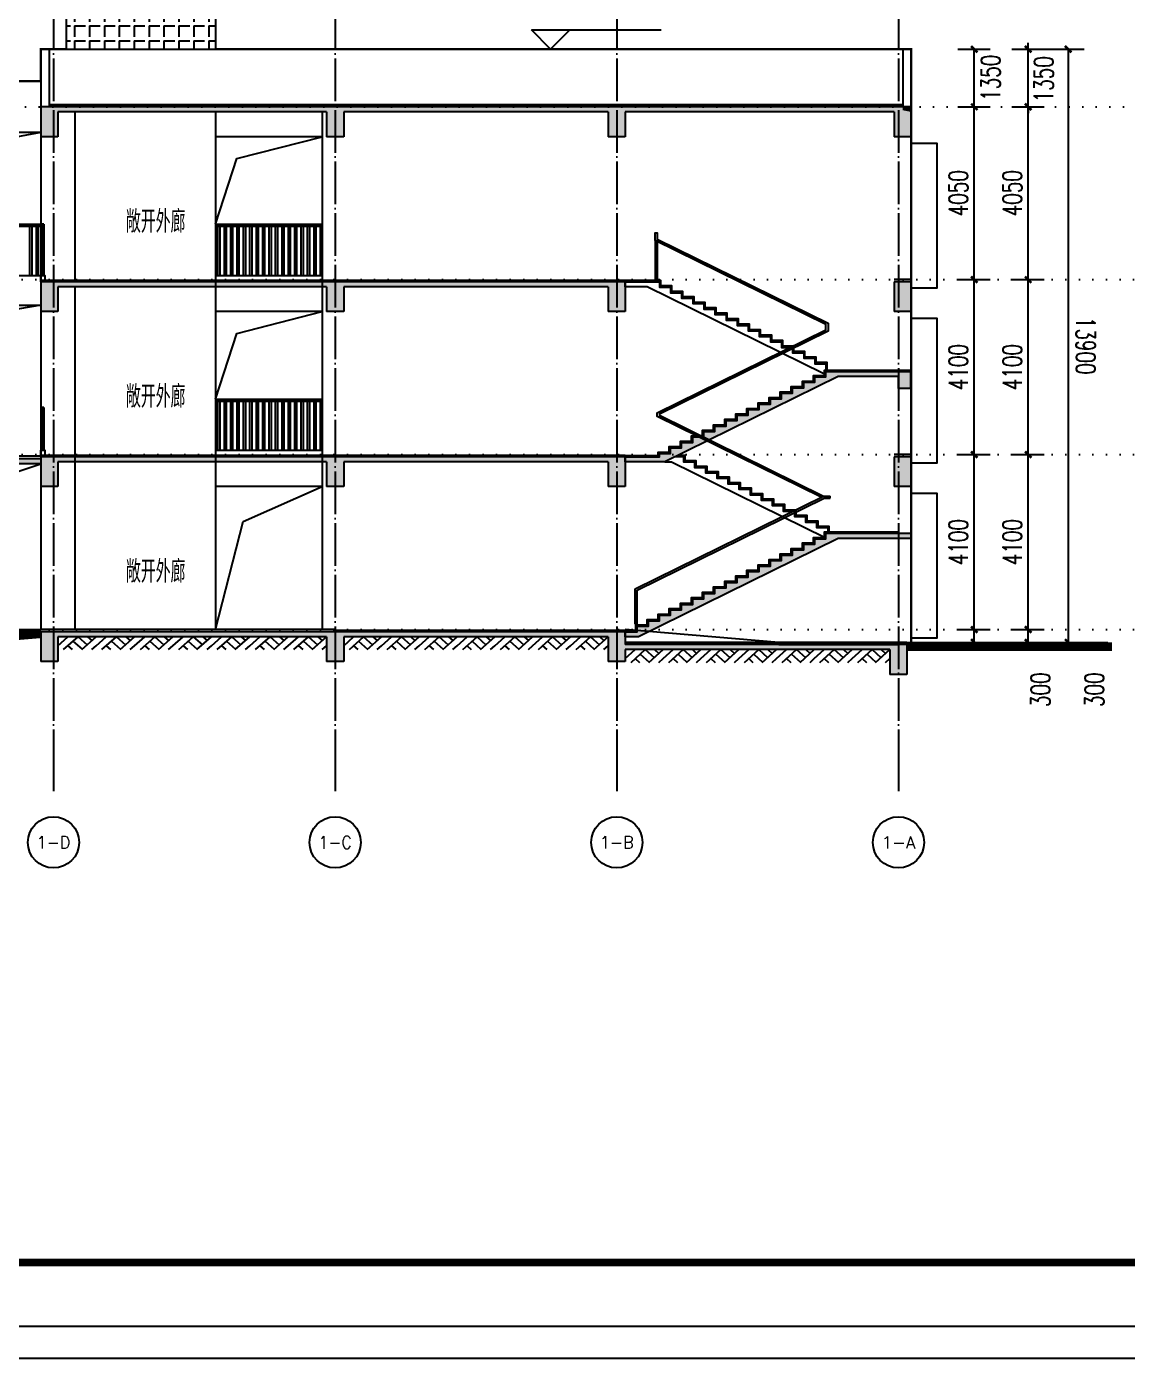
# Model space of a CAD drawing. Header units: millimetres. Extents: x -1048436 to -185795, y -983427 to 400387.
# Drawn here: x -693929 to -668135, y -983427 to -952219 of the extents above; entities that cross this region are included whole.
import ezdxf
from ezdxf.enums import TextEntityAlignment as Align

# ---------------------------------------------------------------- set-up
doc = ezdxf.new("R2010")
doc.units = ezdxf.units.MM
doc.header["$LTSCALE"] = 500
for name, pattern in [('1#游泳馆轴网$0$DOTE', [2.42, 2, -0.2, 0.02, -0.2]), ('A-FP_05$0$pln_L5$0$Col_L4$0$PHANTOM', [63.5, 31.75, -6.35, 6.35, -6.35, 6.35, -6.35]), ('DOT', [6.35, 0, -6.35])]:
    doc.linetypes.add(name, pattern=pattern)
for name, color, linetype in [('1#游泳馆轴网$0$建-轴线', 1, '1#游泳馆轴网$0$DOTE'), ('AXIS', 3, 'Continuous'), ('AXIS_TEXT', 7, 'Continuous'), ('C-SHET-TTLB', 11, 'Continuous'), ('DIM_ELEV', 3, 'Continuous'), ('PUB_DIM', 3, 'Continuous'), ('建-填充', 9, 'Continuous'), ('建-墙', 254, 'Continuous'), ('建-墙-完成面', 95, 'Continuous'), ('建-文字', 4, 'Continuous'), ('建-楼梯-扶手栏杆', 3, 'Continuous'), ('建-看线', 8, 'Continuous'), ('楼层虚线', 1, 'Continuous')]:
    doc.layers.add(name, color=color, linetype=linetype)
doc.styles.add('_TCH_AXIS', font='COMPLEX', dxfattribs={"bigfont": 'GBCBIG'})
doc.styles.add('_TCH_DIM_T3', font='SIMPLEX', dxfattribs={"width": 0.705882, "bigfont": 'GBCBIG'})
doc.styles.add('ECADI', font='hzs.shx', dxfattribs={"width": 0.7, "bigfont": 'hztxt.shx'})
doc.styles.add('XD2008', font='xd-hzs.shx', dxfattribs={"width": 0.7, "bigfont": 'xd-hztxt.shx'})
doc.dimstyles.new('_TCH_ARCH&&150', dxfattribs={"dimtxt": 446.25, "dimasz": 150, "dimexe": 375, "dimexo": 450, "dimgap": 150, "dimtad": 1, "dimdec": 0, "dimzin": 0, "dimdsep": 46, "dimtxsty": '_TCH_DIM_T3', "dimblk": 'ARCHTICK', "dimcen": 0.09, "dimclrt": 7, "dimazin": 2, "dimtfac": 1, "dimtdec": 0, "dimtix": 1, "dimtmove": 2, "dimatfit": 3, "dimldrblk": 'ARCHTICK', "dimfxl": 1, "dimtolj": 1, "dimtzin": 0, "dimarcsym": 0})

# ---------------------------------------------------------------- blocks, each defined once
blk = doc.blocks.new('集团图框A1')
at = {"layer": 'C-SHET-TTLB'}
for points in [[(1095.85, -95.53), (1095.85, -699.53), (244.85, -699.53), (244.85, -95.53)], [(1090.85, -100.53), (1090.85, -694.53), (249.85, -694.53), (249.85, -100.53)]]:
    blk.add_lwpolyline(points, close=True, dxfattribs=at)
at = {"layer": 'C-SHET-TTLB', "const_width": 1.2}
blk.add_lwpolyline([(268.25, -110.53), (1080.85, -110.53), (1080.85, -684.53), (268.25, -684.53)], close=True, dxfattribs=at)
at = {"color": 2, "style": 'ECADI', "width": 0.7}
for tag, p in [('序号1', (1009.72, -381.88)), ('记要1', (1037.92, -381.9)), ('日期1', (1073.26, -381.71)), ('序号2', (1009.72, -387.77)), ('记要2', (1037.92, -387.79)), ('日期2', (1073.26, -387.6)), ('序号3', (1009.72, -393.63)), ('记要3', (1037.92, -393.65)), ('日期3', (1073.26, -393.46)), ('序号4', (1009.72, -399.51)), ('记要4', (1037.92, -399.53)), ('日期4', (1073.26, -399.35)), ('合作设计单位', (1042.53, -542.75)), ('审定人', (1041.84, -561.74)), ('审核人', (1041.84, -571.23)), ('设计总负责人', (1041.84, -580.99)), ('专业负责人', (1041.84, -591.72)), ('校对人', (1041.84, -601.96)), ('设计人', (1041.84, -611.83)), ('建设单位上', (1044.38, -619.93)), ('建设单位中', (1044.38, -623.89)), ('建设单位下', (1044.38, -627.74)), ('项目名称上', (1044.35, -632.3)), ('项目名称中', (1044.35, -636.38)), ('项目名称下', (1044.35, -640.33)), ('子项', (1043.59, -646.93)), ('图名上', (1044.47, -653.59)), ('图名中', (1044.47, -657.5)), ('图名下', (1044.47, -661.62)), ('工程编号', (1027.1, -667.58)), ('阶段', (1063.92, -667.61)), ('比例', (1025.96, -674.19)), ('专业', (1063.72, -673.97)), ('日期', (1026.1, -680.73)), ('图别、图号', (1066.05, -680.84))]:
    blk.add_attdef(tag, text='', height=3.5, dxfattribs=at).set_placement(p, align=Align.MIDDLE)
blk = doc.blocks.new('A1')
blk.add_blockref('集团图框A1', (-609654.51, -640037.88))
blk = doc.blocks.new('_ArchTick')
at = {"color": 0, "linetype": 'ByBlock', "const_width": 0.4}
blk.add_lwpolyline([(-0.5, -0.5), (0.5, 0.5)], dxfattribs=at)
blk = doc.blocks.new('*D295')
at = {"layer": 'Defpoints', "color": 0, "transparency": 16777216}
for p in [(-671291, -966348), (-670460, -966348), (-671291, -966648)]:
    blk.add_point(p, dxfattribs=at)
at = {"layer": 'PUB_DIM', "color": 0, "lineweight": -2, "transparency": 16777216}
for p, q in [((-670841, -966348), (-670085, -966348)), ((-670460, -966648), (-670460, -966348)), ((-670841, -966648), (-670085, -966648))]:
    blk.add_line(p, q, dxfattribs=at)
at = {"layer": 'PUB_DIM', "color": 0, "lineweight": -2, "transparency": 16777216, "xscale": 150, "yscale": 150, "zscale": 150}
for p, rotation in [((-670460, -966348), 90), ((-670460, -966648), 270)]:
    blk.add_blockref('_ArchTick', p, dxfattribs=dict(at, rotation=rotation))
at = {"layer": 'PUB_DIM', "color": 7, "transparency": 16777216, "insert": (-668910, -967758), "char_height": 446.2, "attachment_point": 5, "rotation": 90, "style": '_TCH_DIM_T3'}
blk.add_mtext('\\A1;300', dxfattribs=at)
blk = doc.blocks.new('*D296')
at = {"layer": 'Defpoints', "color": 0, "transparency": 16777216}
for p in [(-671291, -962248), (-670460, -962248), (-671291, -966348)]:
    blk.add_point(p, dxfattribs=at)
at = {"layer": 'PUB_DIM', "color": 0, "lineweight": -2, "transparency": 16777216}
for p, q in [((-670841, -962248), (-670085, -962248)), ((-670460, -966348), (-670460, -962248)), ((-670841, -966348), (-670085, -966348))]:
    blk.add_line(p, q, dxfattribs=at)
at = {"layer": 'PUB_DIM', "color": 0, "lineweight": -2, "transparency": 16777216, "xscale": 150, "yscale": 150, "zscale": 150}
for p, rotation in [((-670460, -962248), 90), ((-670460, -966348), 270)]:
    blk.add_blockref('_ArchTick', p, dxfattribs=dict(at, rotation=rotation))
at = {"layer": 'PUB_DIM', "color": 7, "transparency": 16777216, "insert": (-670833, -964298), "char_height": 446.2, "attachment_point": 5, "rotation": 90, "style": '_TCH_DIM_T3'}
blk.add_mtext('\\A1;4100', dxfattribs=at)
blk = doc.blocks.new('*D297')
at = {"layer": 'Defpoints', "color": 0, "transparency": 16777216}
for p in [(-671291, -958148), (-670460, -958148), (-671291, -962248)]:
    blk.add_point(p, dxfattribs=at)
at = {"layer": 'PUB_DIM', "color": 0, "lineweight": -2, "transparency": 16777216}
for p, q in [((-670841, -958148), (-670085, -958148)), ((-670460, -962248), (-670460, -958148)), ((-670841, -962248), (-670085, -962248))]:
    blk.add_line(p, q, dxfattribs=at)
at = {"layer": 'PUB_DIM', "color": 0, "lineweight": -2, "transparency": 16777216, "xscale": 150, "yscale": 150, "zscale": 150}
for p, rotation in [((-670460, -958148), 90), ((-670460, -962248), 270)]:
    blk.add_blockref('_ArchTick', p, dxfattribs=dict(at, rotation=rotation))
at = {"layer": 'PUB_DIM', "color": 7, "transparency": 16777216, "insert": (-670833, -960198), "char_height": 446.2, "attachment_point": 5, "rotation": 90, "style": '_TCH_DIM_T3'}
blk.add_mtext('\\A1;4100', dxfattribs=at)
blk = doc.blocks.new('*D298')
at = {"layer": 'Defpoints', "color": 0, "transparency": 16777216}
for p in [(-671291, -954098), (-670460, -954098), (-671291, -958148)]:
    blk.add_point(p, dxfattribs=at)
at = {"layer": 'PUB_DIM', "color": 0, "lineweight": -2, "transparency": 16777216}
for p, q in [((-670841, -954098), (-670085, -954098)), ((-670460, -958148), (-670460, -954098)), ((-670841, -958148), (-670085, -958148))]:
    blk.add_line(p, q, dxfattribs=at)
at = {"layer": 'PUB_DIM', "color": 0, "lineweight": -2, "transparency": 16777216, "xscale": 150, "yscale": 150, "zscale": 150}
for p, rotation in [((-670460, -954098), 90), ((-670460, -958148), 270)]:
    blk.add_blockref('_ArchTick', p, dxfattribs=dict(at, rotation=rotation))
at = {"layer": 'PUB_DIM', "color": 7, "transparency": 16777216, "insert": (-670833, -956123), "char_height": 446.2, "attachment_point": 5, "rotation": 90, "style": '_TCH_DIM_T3'}
blk.add_mtext('\\A1;4050', dxfattribs=at)
blk = doc.blocks.new('*D299')
at = {"layer": 'Defpoints', "color": 0, "transparency": 16777216}
for p in [(-671291, -952748), (-670460, -952748), (-671291, -954098)]:
    blk.add_point(p, dxfattribs=at)
at = {"layer": 'PUB_DIM', "color": 0, "lineweight": -2, "transparency": 16777216}
for p, q in [((-670841, -952748), (-670085, -952748)), ((-670460, -952748), (-670460, -952598)), ((-670460, -954098), (-670460, -952748)), ((-670841, -954098), (-670085, -954098)), ((-670460, -954098), (-670460, -954248))]:
    blk.add_line(p, q, dxfattribs=at)
at = {"layer": 'PUB_DIM', "color": 0, "lineweight": -2, "transparency": 16777216, "xscale": 150, "yscale": 150, "zscale": 150}
for p, rotation in [((-670460, -952748), 270), ((-670460, -954098), 90)]:
    blk.add_blockref('_ArchTick', p, dxfattribs=dict(at, rotation=rotation))
at = {"layer": 'PUB_DIM', "color": 7, "transparency": 16777216, "insert": (-670095, -953452), "char_height": 446.2, "attachment_point": 5, "rotation": 90, "style": '_TCH_DIM_T3'}
blk.add_mtext('\\A1;1350', dxfattribs=at)
blk = doc.blocks.new('*D2796')
at = {"layer": 'Defpoints', "color": 0, "transparency": 16777216}
for p in [(-670535, -952748), (-670535, -966648), (-669522, -966648)]:
    blk.add_point(p, dxfattribs=at)
at = {"layer": 'PUB_DIM', "color": 0, "lineweight": -2, "transparency": 16777216}
for p, q in [((-670085, -952748), (-669147, -952748)), ((-669522, -952748), (-669522, -966648)), ((-670085, -966648), (-669147, -966648))]:
    blk.add_line(p, q, dxfattribs=at)
at = {"layer": 'PUB_DIM', "color": 0, "lineweight": -2, "transparency": 16777216, "xscale": 150, "yscale": 150, "zscale": 150}
for p, rotation in [((-669522, -952748), 90), ((-669522, -966648), 270)]:
    blk.add_blockref('_ArchTick', p, dxfattribs=dict(at, rotation=rotation))
at = {"layer": 'PUB_DIM', "color": 7, "transparency": 16777216, "insert": (-669109, -959698), "char_height": 446.2, "attachment_point": 5, "rotation": 270, "style": '_TCH_DIM_T3'}
blk.add_mtext('\\A1;13900', dxfattribs=at)
blk = doc.blocks.new('*D2804')
at = {"layer": 'Defpoints', "color": 0, "transparency": 16777216}
for p in [(-672554, -966348), (-671722, -966348), (-672554, -966648)]:
    blk.add_point(p, dxfattribs=at)
at = {"layer": 'PUB_DIM', "color": 0, "lineweight": -2, "transparency": 16777216}
for p, q in [((-672104, -966348), (-671347, -966348)), ((-671722, -966648), (-671722, -966348)), ((-672104, -966648), (-671347, -966648))]:
    blk.add_line(p, q, dxfattribs=at)
at = {"layer": 'PUB_DIM', "color": 0, "lineweight": -2, "transparency": 16777216, "xscale": 150, "yscale": 150, "zscale": 150}
for p, rotation in [((-671722, -966348), 90), ((-671722, -966648), 270)]:
    blk.add_blockref('_ArchTick', p, dxfattribs=dict(at, rotation=rotation))
at = {"layer": 'PUB_DIM', "color": 7, "transparency": 16777216, "insert": (-670172, -967758), "char_height": 446.2, "attachment_point": 5, "rotation": 90, "style": '_TCH_DIM_T3'}
blk.add_mtext('\\A1;300', dxfattribs=at)
blk = doc.blocks.new('*D2805')
at = {"layer": 'Defpoints', "color": 0, "transparency": 16777216}
for p in [(-672554, -962248), (-671722, -962248), (-672554, -966348)]:
    blk.add_point(p, dxfattribs=at)
at = {"layer": 'PUB_DIM', "color": 0, "lineweight": -2, "transparency": 16777216}
for p, q in [((-672104, -962248), (-671347, -962248)), ((-671722, -966348), (-671722, -962248)), ((-672104, -966348), (-671347, -966348))]:
    blk.add_line(p, q, dxfattribs=at)
at = {"layer": 'PUB_DIM', "color": 0, "lineweight": -2, "transparency": 16777216, "xscale": 150, "yscale": 150, "zscale": 150}
for p, rotation in [((-671722, -962248), 90), ((-671722, -966348), 270)]:
    blk.add_blockref('_ArchTick', p, dxfattribs=dict(at, rotation=rotation))
at = {"layer": 'PUB_DIM', "color": 7, "transparency": 16777216, "insert": (-672095, -964298), "char_height": 446.2, "attachment_point": 5, "rotation": 90, "style": '_TCH_DIM_T3'}
blk.add_mtext('\\A1;4100', dxfattribs=at)
blk = doc.blocks.new('*D2806')
at = {"layer": 'Defpoints', "color": 0, "transparency": 16777216}
for p in [(-672554, -958148), (-671722, -958148), (-672554, -962248)]:
    blk.add_point(p, dxfattribs=at)
at = {"layer": 'PUB_DIM', "color": 0, "lineweight": -2, "transparency": 16777216}
for p, q in [((-672104, -958148), (-671347, -958148)), ((-671722, -962248), (-671722, -958148)), ((-672104, -962248), (-671347, -962248))]:
    blk.add_line(p, q, dxfattribs=at)
at = {"layer": 'PUB_DIM', "color": 0, "lineweight": -2, "transparency": 16777216, "xscale": 150, "yscale": 150, "zscale": 150}
for p, rotation in [((-671722, -958148), 90), ((-671722, -962248), 270)]:
    blk.add_blockref('_ArchTick', p, dxfattribs=dict(at, rotation=rotation))
at = {"layer": 'PUB_DIM', "color": 7, "transparency": 16777216, "insert": (-672095, -960198), "char_height": 446.2, "attachment_point": 5, "rotation": 90, "style": '_TCH_DIM_T3'}
blk.add_mtext('\\A1;4100', dxfattribs=at)
blk = doc.blocks.new('*D2807')
at = {"layer": 'Defpoints', "color": 0, "transparency": 16777216}
for p in [(-672554, -954098), (-671722, -954098), (-672554, -958148)]:
    blk.add_point(p, dxfattribs=at)
at = {"layer": 'PUB_DIM', "color": 0, "lineweight": -2, "transparency": 16777216}
for p, q in [((-672104, -954098), (-671347, -954098)), ((-671722, -958148), (-671722, -954098)), ((-672104, -958148), (-671347, -958148))]:
    blk.add_line(p, q, dxfattribs=at)
at = {"layer": 'PUB_DIM', "color": 0, "lineweight": -2, "transparency": 16777216, "xscale": 150, "yscale": 150, "zscale": 150}
for p, rotation in [((-671722, -954098), 90), ((-671722, -958148), 270)]:
    blk.add_blockref('_ArchTick', p, dxfattribs=dict(at, rotation=rotation))
at = {"layer": 'PUB_DIM', "color": 7, "transparency": 16777216, "insert": (-672095, -956123), "char_height": 446.2, "attachment_point": 5, "rotation": 90, "style": '_TCH_DIM_T3'}
blk.add_mtext('\\A1;4050', dxfattribs=at)
blk = doc.blocks.new('*D2808')
at = {"layer": 'Defpoints', "color": 0, "transparency": 16777216}
for p in [(-672554, -952748), (-671722, -952748), (-672554, -954098)]:
    blk.add_point(p, dxfattribs=at)
at = {"layer": 'PUB_DIM', "color": 0, "lineweight": -2, "transparency": 16777216}
for p, q in [((-672104, -952748), (-671347, -952748)), ((-671722, -954098), (-671722, -952748)), ((-672104, -954098), (-671347, -954098))]:
    blk.add_line(p, q, dxfattribs=at)
at = {"layer": 'PUB_DIM', "color": 0, "lineweight": -2, "transparency": 16777216, "xscale": 150, "yscale": 150, "zscale": 150}
for p, rotation in [((-671722, -952748), 90), ((-671722, -954098), 270)]:
    blk.add_blockref('_ArchTick', p, dxfattribs=dict(at, rotation=rotation))
at = {"layer": 'PUB_DIM', "color": 7, "transparency": 16777216, "insert": (-671338, -953418), "char_height": 446.2, "attachment_point": 5, "rotation": 90, "style": '_TCH_DIM_T3'}
blk.add_mtext('\\A1;1350', dxfattribs=at)
blk = doc.blocks.new('$LinePat$素土夯实')
at = {"color": 0}
for p, q in [((0, -210), (210, 0)), ((120, -300), (420, 0)), ((420, 0), (608, -188)), ((495, -300), (795, 0)), ((615, 0), (705, -90)), ((210, -210), (300, -300)), ((315, -105), (502, -293)), ((705, -300), (795, -210))]:
    blk.add_line(p, q, dxfattribs=at)

msp = doc.modelspace()

# ---------------------------------------------------------------- hatches: boundary and pattern name
at = {"layer": '建-填充', "linetype": 'A-FP_05$0$pln_L5$0$Col_L4$0$PHANTOM'}
h = msp.add_hatch(dxfattribs=at)
h.set_pattern_fill('ANGLE', color=256, scale=100)
h.set_pattern_definition([(270, (-753576.45, -973158.55), (349.25, -6e-14), [254, -95.25]), (360, (-753576.45, -973158.55), (9e-14, 349.25), [254, -95.25])])
h.paths.add_polyline_path([(-689500, -943748.1), (-693000, -943748.1), (-693000, -952748.1), (-689500, -952748.1)])
at = {"layer": '建-填充'}
for points in [[(-693200, -954218.1), (-693600, -954098.1), (-693600, -954798.1), (-693200, -954798.1)], [(-686700, -954178.1), (-686700, -954098.1), (-693600, -954098.1), (-693200, -954218.1), (-686900, -954218.1)], [(-686700, -954178.1), (-686900, -954218.1), (-686900, -954798.1), (-686500, -954798.1), (-686500, -954218.1)], [(-680100, -954178.1), (-680100, -954098.1), (-686700, -954098.1), (-686700, -954178.1), (-686500, -954218.1), (-680300, -954218.1)], [(-680100, -954178.1), (-680300, -954218.1), (-680300, -954798.1), (-679900, -954798.1), (-679900, -954218.1)], [(-673400, -954178.1), (-673400, -954098.1), (-680100, -954098.1), (-680100, -954178.1), (-679900, -954218.1), (-673600, -954218.1)], [(-673400, -954178.1), (-673600, -954218.1), (-673600, -954798.1), (-673200, -954798.1), (-673200, -954218.1)], [(-673200, -954098.1), (-673400, -954098.1), (-673400, -954178.1), (-673200, -954218.1)], [(-693200, -958318.1), (-693600, -958198.1), (-693600, -958898.1), (-693200, -958898.1)], [(-686700, -958278.1), (-686700, -958198.1), (-693600, -958198.1), (-693200, -958318.1), (-686900, -958318.1)], [(-686700, -958278.1), (-686900, -958318.1), (-686900, -958898.1), (-686500, -958898.1), (-686500, -958318.1)], [(-680300, -958318.1), (-679900, -958198.1), (-686700, -958198.1), (-686700, -958278.1), (-686500, -958318.1)], [(-679900, -958198.1), (-680300, -958318.1), (-680300, -958898.1), (-679900, -958898.1)], [(-673200, -958318.1), (-673600, -958198.1), (-673600, -958898.1), (-673200, -958898.1)], [(-673200, -958198.1), (-673600, -958198.1), (-673200, -958318.1)], [(-679900, -962418.1), (-679900, -962298.1), (-679100, -962298.1), (-679100, -962220), (-678840, -962220), (-678840, -962091.9), (-678580, -962091.9), (-678580, -961963.8), (-678320, -961963.8), (-678320, -961835.6), (-678060, -961835.6), (-678060, -961707.5), (-677800, -961707.5), (-677800, -961579.4), (-677540, -961579.4), (-677540, -961451.3), (-677280, -961451.3), (-677280, -961323.1), (-677020, -961323.1), (-677020, -961195), (-676760, -961195), (-676760, -961066.9), (-676500, -961066.9), (-676500, -960938.8), (-676240, -960938.8), (-676240, -960810.6), (-675980, -960810.6), (-675980, -960682.5), (-675720, -960682.5), (-675720, -960554.4), (-675460, -960554.4), (-675460, -960426.3), (-675200, -960426.3), (-675200, -960298.1), (-673200, -960298.1), (-673200, -960698.1), (-673500, -960698.1), (-673500, -960418.1), (-674912, -960418.1), (-678970.6, -962418.1)], [(-693466.7, -962428.1), (-693600, -962348.1), (-697324.8, -962348.1), (-697324.8, -962428.1), (-697124.8, -962468.1), (-693600, -962468.1)], [(-693200, -962418.1), (-693600, -962298.1), (-693600, -962348.1), (-693466.7, -962428.1), (-693200, -962468.1)], [(-686700, -962378.1), (-686700, -962298.1), (-693600, -962298.1), (-693200, -962418.1), (-686900, -962418.1)], [(-693466.7, -962428.1), (-693600, -962468.1), (-693600, -962998.1), (-693200, -962998.1), (-693200, -962468.1)], [(-686700, -962378.1), (-686900, -962418.1), (-686900, -962998.1), (-686500, -962998.1), (-686500, -962418.1)], [(-680300, -962418.1), (-679900, -962298.1), (-686700, -962298.1), (-686700, -962378.1), (-686500, -962418.1)], [(-679900, -962298.1), (-680300, -962418.1), (-680300, -962998.1), (-679900, -962998.1)], [(-673200, -962418.1), (-673600, -962298.1), (-673600, -962998.1), (-673200, -962998.1)], [(-673200, -962298.1), (-673600, -962298.1), (-673200, -962418.1)], [(-679900, -966398.1), (-679620, -966398.1), (-679620, -966270), (-679360, -966270), (-679360, -966141.9), (-679100, -966141.9), (-679100, -966013.8), (-678840, -966013.8), (-678840, -965885.6), (-678580, -965885.6), (-678580, -965757.5), (-678320, -965757.5), (-678320, -965629.4), (-678060, -965629.4), (-678060, -965501.3), (-677800, -965501.3), (-677800, -965373.1), (-677540, -965373.1), (-677540, -965245), (-677280, -965245), (-677280, -965116.9), (-677020, -965116.9), (-677020, -964988.8), (-676760, -964988.8), (-676760, -964860.6), (-676500, -964860.6), (-676500, -964732.5), (-676240, -964732.5), (-676240, -964604.4), (-675980, -964604.4), (-675980, -964476.3), (-675720, -964476.3), (-675720, -964348.1), (-675460, -964348.1), (-675460, -964220), (-675200, -964220), (-675200, -964091.9), (-673200, -964091.9), (-673200, -964211.9), (-673500, -964211.9), (-674912, -964211.9), (-679592, -966518.1), (-679900, -966518.1)], [(-693200, -966518.1), (-693600, -966398.1), (-693600, -967098.1), (-693200, -967098.1)], [(-686700, -966478.1), (-686700, -966398.1), (-693600, -966398.1), (-693200, -966518.1), (-686900, -966518.1)], [(-686700, -966478.1), (-686900, -966518.1), (-686900, -967098.1), (-686500, -967098.1), (-686500, -966518.1)], [(-680300, -966518.1), (-679900, -966398.1), (-686700, -966398.1), (-686700, -966478.1), (-686500, -966518.1)], [(-679900, -966398.1), (-680300, -966518.1), (-680300, -966818), (-680033.3, -966778), (-679900, -966698)], [(-680033.3, -966778), (-680300, -966818), (-680300, -967098.1), (-679900, -967098.1), (-679900, -966818)], [(-673700, -966818.1), (-673300, -966698.1), (-679900, -966698), (-680033.3, -966778), (-679900, -966818)], [(-673300, -966698.1), (-673700, -966818.1), (-673700, -967398.1), (-673300, -967398.1)]]:
    msp.add_hatch(color=256, dxfattribs=at).paths.add_polyline_path(points)

# ---------------------------------------------------------------- linework, layer by layer
for p, q in [((-693000, -943748.1), (-693000, -952748.1)), ((-689500, -943748.1), (-689500, -952748.1)), ((-693600, -952748.1), (-673200, -952748.1)), ((-693600, -952748.1), (-693600, -954448.1)), ((-693600, -953498.1), (-733249.5, -953498.1)), ((-693600, -954098.1), (-693600, -966348.1)), ((-692800, -954218.1), (-692800, -958148.1)), ((-689500, -954218.1), (-689500, -966348.1)), ((-687000, -954218.1), (-687000, -966348.1)), ((-693600, -954698.1), (-696905.8, -954698.1)), ((-687000, -954798.1), (-689500, -954798.1)), ((-673200, -954798.1), (-673200, -966648.1)), ((-692800, -958318.1), (-692800, -962248.1)), ((-687000, -958898.1), (-689500, -958898.1)), ((-692800, -962298.1), (-692800, -966348.1)), ((-687000, -962998.1), (-689500, -962998.1)), ((-697200, -966648.1), (-693600, -966348.1)), ((-697191.7, -966747.8), (-693591.7, -966447.8)), ((-676300, -966648.1), (-679900, -966348.1)), ((-676300, -966648.1), (-668593.2, -966648.1)), ((-676300, -966698.1), (-673500, -966698.1))]:
    msp.add_line(p, q)
for points, const_width in [([(-733176.4, -951648.1), (-721867.6, -951648.1), (-721867.6, -953498.1), (-693600, -953498.1), (-693600, -952748.1), (-693000, -952748.1), (-693000, -943748.1), (-689500, -943748.1), (-689500, -952748.1), (-673200, -952748.1), (-673200, -966648.1)], 50), ([(-693591.7, -966447.8), (-697195.8, -966748.1), (-733576.4, -966748.1)], 200), ([(-668494.4, -966748.1), (-673300, -966748.1)], 200)]:
    msp.add_lwpolyline(points, dxfattribs=dict(const_width=const_width))
for points in [[(-693600, -954698.1), (-696241.8, -955192), (-696905.8, -956848.1)], [(-689500, -956848.1), (-689006.3, -955311.9), (-687000, -954798.1)], [(-673200, -954948.1), (-672600, -954948.1), (-672600, -958348.1), (-673200, -958348.1)], [(-696905.8, -958048.1), (-693600, -958048.1)], [(-693600, -958198.1), (-693600, -958048.1), (-693500, -958048.1), (-693500, -958198.1)], [(-689500, -958048.1), (-687000, -958048.1)], [(-675250, -960357.3), (-679387.9, -958318.1), (-679900, -958318.1), (-679900, -958198.1), (-679100, -958198.1), (-679100, -958326.3), (-678840, -958326.3), (-678840, -958454.4), (-678580, -958454.4), (-678580, -958582.5), (-678320, -958582.5), (-678320, -958710.6), (-678060, -958710.6), (-678060, -958838.8), (-677800, -958838.8), (-677800, -958966.9), (-677540, -958966.9), (-677540, -959095), (-677280, -959095), (-677280, -959223.1), (-677020, -959223.1), (-677020, -959351.3), (-676760, -959351.3), (-676760, -959479.4), (-676500, -959479.4), (-676500, -959607.5), (-676240, -959607.5), (-676240, -959735.6), (-675980, -959735.6), (-675980, -959863.8), (-675720, -959863.8), (-675720, -959991.9), (-675460, -959991.9), (-675460, -960120), (-675200, -960120), (-675200, -960248.1)], [(-696905.8, -958748.1), (-693600, -958748.1)], [(-693600, -958748.1), (-696330.7, -959212.9), (-696905.8, -962248.1)], [(-689500, -960948.1), (-689006.3, -959411.9), (-687000, -958898.1)], [(-673200, -959048.1), (-672600, -959048.1), (-672600, -962448.1), (-673200, -962448.1)], [(-693600, -962298.1), (-693600, -962148.1), (-693500, -962148.1), (-693500, -962298.1)], [(-689500, -962148.1), (-687000, -962148.1)], [(-678970.6, -962418.1), (-678817.9, -962418.1), (-675200, -964201)], [(-675150, -964091.9), (-675150, -963963.8), (-675410, -963963.8), (-675410, -963835.6), (-675670, -963835.6), (-675670, -963707.5), (-675930, -963707.5), (-675930, -963579.4), (-676190, -963579.4), (-676190, -963451.3), (-676450, -963451.3), (-676450, -963323.1), (-676710, -963323.1), (-676710, -963195), (-676970, -963195), (-676970, -963066.9), (-677230, -963066.9), (-677230, -962938.8), (-677490, -962938.8), (-677490, -962810.6), (-677750, -962810.6), (-677750, -962682.5), (-678010, -962682.5), (-678010, -962554.4), (-678270, -962554.4), (-678270, -962426.3), (-678530, -962426.3), (-678530, -962298.1), (-678727, -962298.1)], [(-696874.8, -966621), (-695886.8, -963231.5), (-693600, -962468.1)], [(-689500, -966348.1), (-688858.8, -963813.2), (-687000, -962998.1)], [(-673200, -963148.1), (-672600, -963148.1), (-672600, -966548.1), (-673200, -966548.1)], [(-696874.8, -966348.1), (-693600, -966348.1)]]:
    msp.add_lwpolyline(points)
at = {"layer": '1#游泳馆轴网$0$建-轴线'}
for points in [[(-693300, -944493.4), (-693300, -968780.4)], [(-686700, -944493.4), (-686700, -968780.4)], [(-680100, -944493.4), (-680100, -968780.4)], [(-673500, -944493.4), (-673500, -968780.4)]]:
    msp.add_lwpolyline(points, dxfattribs=at)
at = {"layer": 'AXIS'}
for p, q in [((-693300, -968780.4), (-693300, -970135.1)), ((-686700, -968780.4), (-686700, -970135.1)), ((-680100, -968780.4), (-680100, -970135.1)), ((-673500, -968780.4), (-673500, -970135.1))]:
    msp.add_line(p, q, dxfattribs=at)
for centre in [(-693300, -971335.1), (-686700, -971335.1), (-680100, -971335.1), (-673500, -971335.1)]:
    msp.add_circle(centre, 600, dxfattribs=at)
at = {"layer": 'DIM_ELEV'}
for p, q in [((-681651, -952748.1), (-682101, -952298.1)), ((-682101, -952298.1), (-679063.5, -952298.1)), ((-681651, -952748.1), (-681201, -952298.1)), ((-682701, -952748.1), (-681201, -952748.1))]:
    msp.add_line(p, q, dxfattribs=at)
at = {"layer": '建-墙'}
for p, q in [((-693600, -952748.1), (-693600, -954098.1)), ((-693400, -952748.1), (-693600, -952748.1)), ((-693400, -952748.1), (-693400, -954098.1)), ((-673400, -952748.1), (-673400, -954098.1)), ((-673200, -952748.1), (-673400, -952748.1)), ((-673200, -952748.1), (-673200, -954098.1)), ((-693600, -954098.1), (-693600, -954798.1)), ((-686700, -954098.1), (-693600, -954098.1)), ((-693200, -954218.1), (-693200, -954798.1)), ((-686900, -954218.1), (-693200, -954218.1)), ((-686900, -954218.1), (-686900, -954798.1)), ((-680100, -954098.1), (-686700, -954098.1)), ((-686500, -954218.1), (-686500, -954798.1)), ((-680300, -954218.1), (-686500, -954218.1)), ((-680300, -954218.1), (-680300, -954798.1)), ((-673400, -954098.1), (-680100, -954098.1)), ((-679900, -954218.1), (-679900, -954798.1)), ((-673600, -954218.1), (-679900, -954218.1)), ((-673600, -954218.1), (-673600, -954798.1)), ((-673200, -954098.1), (-673400, -954098.1)), ((-673200, -954218.1), (-673200, -954098.1)), ((-673200, -954218.1), (-673200, -954798.1)), ((-673200, -954218.1), (-673200, -954218.1)), ((-693200, -954798.1), (-693600, -954798.1)), ((-686500, -954798.1), (-686900, -954798.1)), ((-679900, -954798.1), (-680300, -954798.1)), ((-673200, -954798.1), (-673600, -954798.1)), ((-693600, -958198.1), (-693600, -958898.1)), ((-686700, -958198.1), (-693600, -958198.1)), ((-693200, -958318.1), (-693200, -958898.1)), ((-686900, -958318.1), (-693200, -958318.1)), ((-686900, -958318.1), (-686900, -958898.1)), ((-679900, -958198.1), (-686700, -958198.1)), ((-686500, -958318.1), (-686500, -958898.1)), ((-680300, -958318.1), (-686500, -958318.1)), ((-680300, -958318.1), (-680300, -958898.1)), ((-679900, -958198.1), (-679900, -958898.1)), ((-673600, -958198.1), (-673600, -958898.1)), ((-673200, -958198.1), (-673600, -958198.1)), ((-673200, -958318.1), (-673200, -958198.1)), ((-673200, -958318.1), (-673200, -958898.1)), ((-673200, -958318.1), (-673200, -958318.1)), ((-693200, -958898.1), (-693600, -958898.1)), ((-686500, -958898.1), (-686900, -958898.1)), ((-679900, -958898.1), (-680300, -958898.1)), ((-673200, -958898.1), (-673600, -958898.1)), ((-693600, -962348.1), (-697324.8, -962348.1)), ((-693600, -962298.1), (-693600, -962348.1)), ((-686700, -962298.1), (-693600, -962298.1)), ((-693200, -962418.1), (-693200, -962468.1)), ((-686900, -962418.1), (-693200, -962418.1)), ((-686900, -962418.1), (-686900, -962998.1)), ((-679900, -962298.1), (-686700, -962298.1)), ((-686500, -962418.1), (-686500, -962998.1)), ((-680300, -962418.1), (-686500, -962418.1)), ((-680300, -962418.1), (-680300, -962998.1)), ((-679900, -962298.1), (-679900, -962998.1)), ((-673600, -962298.1), (-673600, -962998.1)), ((-673200, -962298.1), (-673600, -962298.1)), ((-673200, -962418.1), (-673200, -962298.1)), ((-673200, -962418.1), (-673200, -962998.1)), ((-673200, -962418.1), (-673200, -962418.1)), ((-693600, -962468.1), (-697124.8, -962468.1)), ((-693600, -962468.1), (-693600, -962998.1)), ((-693200, -962468.1), (-693200, -962998.1)), ((-693200, -962998.1), (-693600, -962998.1)), ((-686500, -962998.1), (-686900, -962998.1)), ((-679900, -962998.1), (-680300, -962998.1)), ((-673200, -962998.1), (-673600, -962998.1)), ((-693600, -966398.1), (-693600, -967098.1)), ((-686700, -966398.1), (-693600, -966398.1)), ((-679900, -966398.1), (-686700, -966398.1)), ((-679900, -966398.1), (-679900, -966698)), ((-693200, -966518.1), (-693200, -967098.1)), ((-686900, -966518.1), (-693200, -966518.1)), ((-686900, -966518.1), (-686900, -967098.1)), ((-686500, -966518.1), (-686500, -967098.1)), ((-680300, -966518.1), (-686500, -966518.1)), ((-680300, -966518.1), (-680300, -966818)), ((-673300, -966698.1), (-679900, -966698)), ((-673300, -966698.1), (-673300, -967398.1)), ((-693200, -967098.1), (-693600, -967098.1)), ((-686500, -967098.1), (-686900, -967098.1)), ((-680300, -966818), (-680300, -967098.1)), ((-679900, -967098.1), (-680300, -967098.1)), ((-673700, -966818.1), (-679900, -966818)), ((-679900, -966818), (-679900, -967098.1)), ((-673700, -966818.1), (-673700, -967398.1)), ((-673300, -967398.1), (-673700, -967398.1))]:
    msp.add_line(p, q, dxfattribs=at)
for points in [[(-679900, -962418.1), (-679900, -962298.1), (-679100, -962298.1), (-679100, -962220), (-678840, -962220), (-678840, -962091.9), (-678580, -962091.9), (-678580, -961963.8), (-678320, -961963.8), (-678320, -961835.6), (-678060, -961835.6), (-678060, -961707.5), (-677800, -961707.5), (-677800, -961579.4), (-677540, -961579.4), (-677540, -961451.3), (-677280, -961451.3), (-677280, -961323.1), (-677020, -961323.1), (-677020, -961195), (-676760, -961195), (-676760, -961066.9), (-676500, -961066.9), (-676500, -960938.8), (-676240, -960938.8), (-676240, -960810.6), (-675980, -960810.6), (-675980, -960682.5), (-675720, -960682.5), (-675720, -960554.4), (-675460, -960554.4), (-675460, -960426.3), (-675200, -960426.3), (-675200, -960298.1), (-673200, -960298.1), (-673200, -960698.1), (-673500, -960698.1), (-673500, -960418.1), (-674912, -960418.1), (-678970.6, -962418.1), (-679900, -962418.1)], [(-679900, -966398.1), (-679620, -966398.1), (-679620, -966270), (-679360, -966270), (-679360, -966141.9), (-679100, -966141.9), (-679100, -966013.8), (-678840, -966013.8), (-678840, -965885.6), (-678580, -965885.6), (-678580, -965757.5), (-678320, -965757.5), (-678320, -965629.4), (-678060, -965629.4), (-678060, -965501.3), (-677800, -965501.3), (-677800, -965373.1), (-677540, -965373.1), (-677540, -965245), (-677280, -965245), (-677280, -965116.9), (-677020, -965116.9), (-677020, -964988.8), (-676760, -964988.8), (-676760, -964860.6), (-676500, -964860.6), (-676500, -964732.5), (-676240, -964732.5), (-676240, -964604.4), (-675980, -964604.4), (-675980, -964476.3), (-675720, -964476.3), (-675720, -964348.1), (-675460, -964348.1), (-675460, -964220), (-675200, -964220), (-675200, -964091.9), (-673200, -964091.9), (-673200, -964211.9), (-673500, -964211.9), (-673500, -964211.9), (-674912, -964211.9), (-679592, -966518.1), (-679900, -966518.1), (-679900, -966398.1)]]:
    msp.add_lwpolyline(points, dxfattribs=at)
at = {"layer": '建-墙-完成面'}
for p, q in [((-686700, -954048.1), (-693400, -954048.1)), ((-680100, -954048.1), (-686700, -954048.1)), ((-673400, -954048.1), (-680100, -954048.1)), ((-686700, -958168.1), (-693600, -958168.1)), ((-679900, -958168.1), (-686700, -958168.1)), ((-673200, -958148.1), (-673600, -958148.1)), ((-693600, -962288.1), (-697324.8, -962288.1)), ((-686700, -962268.1), (-693600, -962268.1)), ((-679900, -962268.1), (-686700, -962268.1)), ((-673200, -962248.1), (-673600, -962248.1)), ((-686700, -966348.1), (-693600, -966348.1)), ((-679900, -966368.1), (-686700, -966368.1)), ((-673300, -966648.1), (-679900, -966648))]:
    msp.add_line(p, q, dxfattribs=at)
for points in [[(-675170, -960248.1), (-675170, -960090), (-675430, -960090), (-675430, -959961.9), (-675690, -959961.9), (-675690, -959833.8), (-675950, -959833.8), (-675950, -959705.6), (-676210, -959705.6), (-676210, -959577.5), (-676470, -959577.5), (-676470, -959449.4), (-676730, -959449.4), (-676730, -959321.3), (-676990, -959321.3), (-676990, -959193.1), (-677250, -959193.1), (-677250, -959065), (-677510, -959065), (-677510, -958936.9), (-677770, -958936.9), (-677770, -958808.8), (-678030, -958808.8), (-678030, -958680.6), (-678290, -958680.6), (-678290, -958552.5), (-678550, -958552.5), (-678550, -958424.4), (-678810, -958424.4), (-678810, -958296.3), (-679070, -958296.3), (-679070, -958168.1), (-680100, -958168.1)], [(-679900, -962268.1), (-679130, -962268.1), (-679130, -962190), (-678870, -962190), (-678870, -962061.9), (-678610, -962061.9), (-678610, -961933.8), (-678350, -961933.8), (-678350, -961805.6), (-678090, -961805.6), (-678090, -961677.5), (-677830, -961677.5), (-677830, -961549.4), (-677570, -961549.4), (-677570, -961421.3), (-677310, -961421.3), (-677310, -961293.1), (-677050, -961293.1), (-677050, -961165), (-676790, -961165), (-676790, -961036.9), (-676530, -961036.9), (-676530, -960908.8), (-676270, -960908.8), (-676270, -960780.6), (-676010, -960780.6), (-676010, -960652.5), (-675750, -960652.5), (-675750, -960524.4), (-675490, -960524.4), (-675490, -960396.3), (-675230, -960396.3), (-675230, -960268.1), (-673220, -960268.1), (-673220, -960698.1)], [(-675120, -964091.9), (-675120, -963933.8), (-675380, -963933.8), (-675380, -963805.6), (-675640, -963805.6), (-675640, -963677.5), (-675900, -963677.5), (-675900, -963549.4), (-676160, -963549.4), (-676160, -963421.3), (-676420, -963421.3), (-676420, -963293.1), (-676680, -963293.1), (-676680, -963165), (-676940, -963165), (-676940, -963036.9), (-677200, -963036.9), (-677200, -962908.8), (-677460, -962908.8), (-677460, -962780.6), (-677720, -962780.6), (-677720, -962652.5), (-677980, -962652.5), (-677980, -962524.4), (-678240, -962524.4), (-678240, -962396.3), (-678500, -962396.3), (-678500, -962268.1), (-678625.6, -962268.1)], [(-679900, -966368.1), (-679650, -966368.1), (-679650, -966240), (-679390, -966240), (-679390, -966111.9), (-679130, -966111.9), (-679130, -965983.8), (-678870, -965983.8), (-678870, -965855.6), (-678610, -965855.6), (-678610, -965727.5), (-678350, -965727.5), (-678350, -965599.4), (-678090, -965599.4), (-678090, -965471.3), (-677830, -965471.3), (-677830, -965343.1), (-677570, -965343.1), (-677570, -965215), (-677310, -965215), (-677310, -965086.9), (-677050, -965086.9), (-677050, -964958.8), (-676790, -964958.8), (-676790, -964830.6), (-676530, -964830.6), (-676530, -964702.5), (-676270, -964702.5), (-676270, -964574.4), (-676010, -964574.4), (-676010, -964446.3), (-675750, -964446.3), (-675750, -964318.1), (-675490, -964318.1), (-675490, -964190), (-675230, -964190), (-675230, -964061.9), (-673500, -964061.9)]]:
    msp.add_lwpolyline(points, dxfattribs=at)
at = {"layer": '建-楼梯-扶手栏杆'}
for p, q in [((-693858.6, -956898.1), (-693858.6, -958048.1)), ((-693808.6, -956898.1), (-693808.6, -958048.1)), ((-693708.6, -956898.1), (-693708.6, -958048.1)), ((-693658.6, -956898.1), (-693658.6, -958048.1)), ((-693575, -956848.1), (-693575, -958048.1)), ((-693525, -956848.1), (-693525, -958048.1)), ((-689452.8, -956898.1), (-689452.8, -958048.1)), ((-689402.8, -956898.1), (-689402.8, -958048.1)), ((-689302.8, -956898.1), (-689302.8, -958048.1)), ((-689252.8, -956898.1), (-689252.8, -958048.1)), ((-689152.8, -956898.1), (-689152.8, -958048.1)), ((-689102.8, -956898.1), (-689102.8, -958048.1)), ((-689002.8, -956898.1), (-689002.8, -958048.1)), ((-688952.8, -956898.1), (-688952.8, -958048.1)), ((-688852.8, -956898.1), (-688852.8, -958048.1)), ((-688802.8, -956898.1), (-688802.8, -958048.1)), ((-688702.8, -956898.1), (-688702.8, -958048.1)), ((-688652.8, -956898.1), (-688652.8, -958048.1)), ((-688552.8, -956898.1), (-688552.8, -958048.1)), ((-688502.8, -956898.1), (-688502.8, -958048.1)), ((-688402.8, -956898.1), (-688402.8, -958048.1)), ((-688352.8, -956898.1), (-688352.8, -958048.1)), ((-688252.8, -956898.1), (-688252.8, -958048.1)), ((-688202.8, -956898.1), (-688202.8, -958048.1)), ((-688102.8, -956898.1), (-688102.8, -958048.1)), ((-688052.8, -956898.1), (-688052.8, -958048.1)), ((-687952.8, -956898.1), (-687952.8, -958048.1)), ((-687902.8, -956898.1), (-687902.8, -958048.1)), ((-687802.8, -956898.1), (-687802.8, -958048.1)), ((-687752.8, -956898.1), (-687752.8, -958048.1)), ((-687652.8, -956898.1), (-687652.8, -958048.1)), ((-687602.8, -956898.1), (-687602.8, -958048.1)), ((-687502.8, -956898.1), (-687502.8, -958048.1)), ((-687452.8, -956898.1), (-687452.8, -958048.1)), ((-687352.8, -956898.1), (-687352.8, -958048.1)), ((-687302.8, -956898.1), (-687302.8, -958048.1)), ((-687202.8, -956898.1), (-687202.8, -958048.1)), ((-687152.8, -956898.1), (-687152.8, -958048.1)), ((-687052.8, -956898.1), (-687052.8, -958048.1)), ((-687002.8, -956898.1), (-687002.8, -958048.1)), ((-679200, -957230), (-679200, -958148.1)), ((-679150, -957254.6), (-679150, -958148.1)), ((-693575, -961148.1), (-693575, -962148.1)), ((-693525, -961148.1), (-693525, -962148.1)), ((-689452.8, -960998.1), (-689452.8, -962148.1)), ((-689402.8, -960998.1), (-689402.8, -962148.1)), ((-689302.8, -960998.1), (-689302.8, -962148.1)), ((-689252.8, -960998.1), (-689252.8, -962148.1)), ((-689152.8, -960998.1), (-689152.8, -962148.1)), ((-689102.8, -960998.1), (-689102.8, -962148.1)), ((-689002.8, -960998.1), (-689002.8, -962148.1)), ((-688952.8, -960998.1), (-688952.8, -962148.1)), ((-688852.8, -960998.1), (-688852.8, -962148.1)), ((-688802.8, -960998.1), (-688802.8, -962148.1)), ((-688702.8, -960998.1), (-688702.8, -962148.1)), ((-688652.8, -960998.1), (-688652.8, -962148.1)), ((-688552.8, -960998.1), (-688552.8, -962148.1)), ((-688502.8, -960998.1), (-688502.8, -962148.1)), ((-688402.8, -960998.1), (-688402.8, -962148.1)), ((-688352.8, -960998.1), (-688352.8, -962148.1)), ((-688252.8, -960998.1), (-688252.8, -962148.1)), ((-688202.8, -960998.1), (-688202.8, -962148.1)), ((-688102.8, -960998.1), (-688102.8, -962148.1)), ((-688052.8, -960998.1), (-688052.8, -962148.1)), ((-687952.8, -960998.1), (-687952.8, -962148.1)), ((-687902.8, -960998.1), (-687902.8, -962148.1)), ((-687802.8, -960998.1), (-687802.8, -962148.1)), ((-687752.8, -960998.1), (-687752.8, -962148.1)), ((-687652.8, -960998.1), (-687652.8, -962148.1)), ((-687602.8, -960998.1), (-687602.8, -962148.1)), ((-687502.8, -960998.1), (-687502.8, -962148.1)), ((-687452.8, -960998.1), (-687452.8, -962148.1)), ((-687352.8, -960998.1), (-687352.8, -962148.1)), ((-687302.8, -960998.1), (-687302.8, -962148.1)), ((-687202.8, -960998.1), (-687202.8, -962148.1)), ((-687152.8, -960998.1), (-687152.8, -962148.1)), ((-687052.8, -960998.1), (-687052.8, -962148.1)), ((-687002.8, -960998.1), (-687002.8, -962148.1)), ((-679670, -965394.7), (-675254.3, -963218.6)), ((-679620, -965425.8), (-675242.6, -963268.6)), ((-675254.3, -963218.6), (-675100, -963218.6)), ((-675242.6, -963268.6), (-675100, -963268.6)), ((-675100, -963268.6), (-675100, -963218.6)), ((-679670, -966220), (-679670, -965394.7)), ((-679620, -966220), (-679620, -965425.8))]:
    msp.add_line(p, q, dxfattribs=at)
for points in [[(-696905.8, -956848.1), (-693600, -956848.1)], [(-696905.8, -956898.1), (-693600, -956898.1)], [(-689500, -956848.1), (-687000, -956848.1)], [(-689500, -956898.1), (-687000, -956898.1)], [(-675310.8, -963246.5), (-679150, -961354.6), (-679150, -961270), (-675200, -959323.5), (-675200, -959201.1), (-679200, -957230), (-679200, -957048.1), (-679150, -957048.1), (-679150, -957198.9), (-675150, -959170), (-675150, -959354.6), (-679100, -961301.1), (-679100, -961323.5), (-675254.3, -963218.6)], [(-689500, -960948.1), (-687000, -960948.1)], [(-689500, -960998.1), (-687000, -960998.1)]]:
    msp.add_lwpolyline(points, dxfattribs=at)
for points in [[(-693525, -956848.1), (-693575, -956848.1), (-693575, -956898.1), (-693525, -956898.1)], [(-693525, -961148.1), (-693575, -961148.1), (-693575, -961198.1), (-693525, -961198.1)]]:
    msp.add_lwpolyline(points, close=True, dxfattribs=at)
at = {"layer": '建-看线'}
msp.add_line((-693400, -952748.1), (-673400, -952748.1), dxfattribs=at)
at = {"layer": '楼层虚线', "linetype": 'DOT', "ltscale": 0.1}
for p, q in [((-695542, -954098.1), (-667499.9, -954098.1)), ((-757553, -958148.1), (-667499.9, -958148.1)), ((-757553, -962248.1), (-667499.9, -962248.1)), ((-757553, -966348.1), (-667499.9, -966348.1))]:
    msp.add_line(p, q, dxfattribs=at)

# ---------------------------------------------------------------- block references
at = {"xscale": 150, "yscale": 150, "zscale": 150}
msp.add_blockref('A1', (90638136, 95127184.1), dxfattribs=at)
for p, xscale, rotation in [((-693200, -966518.1), 1.132075457779334, 359.9999999989603), ((-692300, -966518.1), 1.132075457779334, 359.9999999989603), ((-691400, -966518.1), 1.132075457779334, 359.9999999989603), ((-690500, -966518.1), 1.132075457779334, 359.9999999989603), ((-689600, -966518.1), 1.132075457779334, 359.9999999989603), ((-688700, -966518.1), 1.132075457779334, 359.9999999989603), ((-687800, -966518.1), 1.132075457779334, 359.9999999989603), ((-686500, -966518.1), 1.114106019780344, 1.276895086595614e-07), ((-685614.3, -966518.1), 1.114106019780344, 1.276895086595614e-07), ((-684728.6, -966518.1), 1.114106019780344, 1.276895086595614e-07), ((-683842.8, -966518.1), 1.114106019780344, 1.276895086595614e-07), ((-682957.1, -966518.1), 1.114106019780344, 1.276895086595614e-07), ((-682071.4, -966518.1), 1.114106019780344, 1.276895086595614e-07), ((-681185.7, -966518.1), 1.114106019780344, 1.276895086595614e-07), ((-679900, -966818), 1.114106019780344, 1.276895086595614e-07), ((-679014.3, -966818), 1.114106019780344, 1.276895086595614e-07), ((-678128.6, -966818), 1.114106019780344, 1.276895086595614e-07), ((-677242.8, -966818), 1.114106019780344, 1.276895086595614e-07), ((-676357.1, -966818), 1.114106019780344, 1.276895086595614e-07), ((-675471.4, -966818), 1.114106019780344, 1.276895086595614e-07), ((-674585.7, -966818), 1.114106019780344, 1.276895086595614e-07)]:
    msp.add_blockref('$LinePat$素土夯实', p, dxfattribs=dict(xscale=xscale, rotation=rotation))

# ---------------------------------------------------------------- texts
at = {"layer": 'AXIS_TEXT', "style": '_TCH_AXIS'}
for s, height, p, p2 in [('1-D', 285.97, (-693694.9, -971478.1), (-692905.1, -971478.1)), ('1-C', 294.94, (-687093.2, -971482.6), (-686306.7, -971482.6)), ('1-B', 285.97, (-680494.9, -971478.1), (-679705.1, -971478.1)), ('1-A', 281.67, (-673895.7, -971476), (-673104.3, -971476))]:
    msp.add_text(s, height=height, dxfattribs=at).set_placement(p, p2, align=Align.FIT)
at = {"layer": '建-文字', "style": 'XD2008', "width": 0.7}
for p in [(-691603.5, -957050), (-691603.5, -961150), (-691603.5, -965250)]:
    msp.add_text('敞开外廊', height=525, dxfattribs=at).set_placement(p)

# ---------------------------------------------------------------- dimensions: what is measured, and where the dimension line sits
at = {"layer": 'PUB_DIM'}
for base, p1, p2, picture, middle in [((-671721.9, -952748.1), (-672553.6, -954098.1), (-672553.6, -952748.1), '*D2808', (-671338.3, -953417.8)), ((-670459.5, -952748.1), (-671291.2, -954098.1), (-671291.2, -952748.1), '*D299', (-670095.4, -953451.6)), ((-671721.9, -966348.1), (-672553.6, -966648.1), (-672553.6, -966348.1), '*D2804', (-670172.2, -967758.1)), ((-670459.5, -966348.1), (-671291.2, -966648.1), (-671291.2, -966348.1), '*D295', (-668909.8, -967758.1))]:
    dim = msp.add_linear_dim(base=base, p1=p1, p2=p2, angle=90, dimstyle='_TCH_ARCH&&150', dxfattribs=at)
    dim.commit()
    dim.dimension.update_dxf_attribs({"geometry": picture, "text_midpoint": middle, "dimtype": 129})
dim = msp.add_linear_dim(base=(-669521.5, -966648.1), p1=(-670534.5, -952748.1), p2=(-670534.5, -966648.1), angle=270, dimstyle='_TCH_ARCH&&150', override={"dimgap": 0}, dxfattribs=at)
dim.commit()
dim.dimension.update_dxf_attribs({"geometry": '*D2796', "text_midpoint": (-669109, -959698.1), "dimtype": 129, "text_rotation": 270})
for p1, p2, picture, middle in [((-672553.6, -958148.1), (-672553.6, -954098.1), '*D2807', (-672095.1, -956123.1)), ((-671291.2, -958148.1), (-671291.2, -954098.1), '*D298', (-670832.7, -956123.1)), ((-672553.6, -962248.1), (-672553.6, -958148.1), '*D2806', (-672095.1, -960198.1)), ((-671291.2, -962248.1), (-671291.2, -958148.1), '*D297', (-670832.7, -960198.1)), ((-672553.6, -966348.1), (-672553.6, -962248.1), '*D2805', (-672095.1, -964298.1)), ((-671291.2, -966348.1), (-671291.2, -962248.1), '*D296', (-670832.7, -964298.1))]:
    dim = msp.add_aligned_dim(p1=p1, p2=p2, distance=-831.7, dimstyle='_TCH_ARCH&&150', dxfattribs=at)
    dim.commit()
    dim.dimension.update_dxf_attribs({"geometry": picture, "text_midpoint": middle})

doc.saveas('drawing.dxf')
